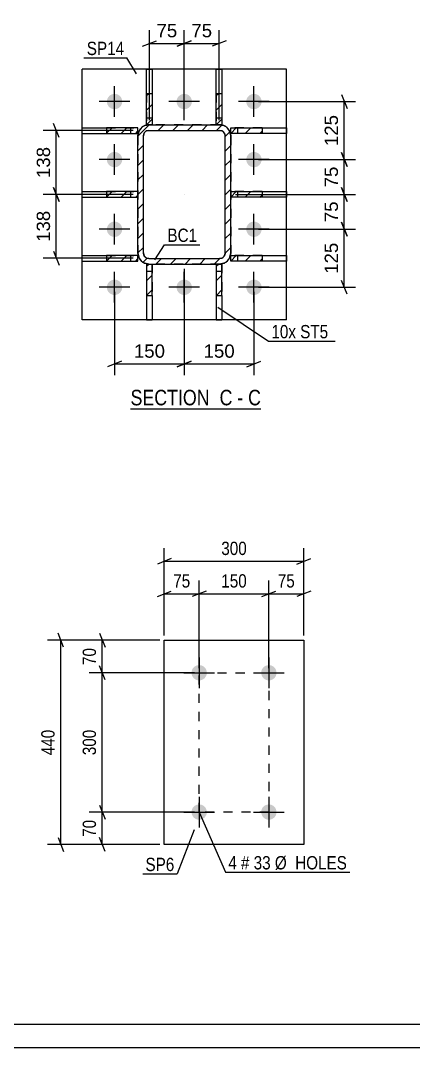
# Model space of a CAD drawing. Header units: millimetres. Extents: x 0 to 841, y 0 to 594.
# Drawn here: x 236.5 to 321.1, y 0 to 221.1 of the extents above; entities that cross this region are included whole.
import ezdxf

# ---------------------------------------------------------------- set-up
doc = ezdxf.new("R2010")
doc.units = ezdxf.units.MM
doc.linetypes.add('DXK_LINE_DOT2', pattern=[3.9198, 1.9599, -1.9599])
doc.linetypes.add('DXK_LINE_DOT3', pattern=[5.9187, 2.979, -0.9799, 0.9799, -0.9799])
doc.styles.add('Arial', font='ARIAL.TTF', dxfattribs={"height": 0.2})
doc.styles.add('Arial Narrow', font='ARIALN.TTF', dxfattribs={"height": 0.2})

# ---------------------------------------------------------------- blocks, each defined once
blk = doc.blocks.new('Unknown-339278137-1133')
at = {"color": 5, "linetype": 'Continuous'}
for p, q in [((5, 5), (836, 5)), ((0, 0), (841, 0))]:
    blk.add_line(p, q, dxfattribs=at)
blk = doc.blocks.new('Unknown-339278137-27 - 35317')
at = {"color": 6, "linetype": 'Continuous'}
blk.add_line((260.21, 137.51), (288.28, 137.51), dxfattribs=at)
at = {"color": 0, "linetype": 'Continuous'}
blk.add_wipeout([(278.32, 138.26), (278.32, 141.76), (260.21, 141.76), (260.21, 138.26)], dxfattribs=at)
at = {"color": 7, "linetype": 'Continuous', "style": 'Arial Narrow'}
blk.add_text('SECTION ', height=3.34, dxfattribs=at).set_placement((260.21, 138.26))
at = {"color": 0, "linetype": 'Continuous'}
blk.add_wipeout([(282.13, 138.26), (282.13, 141.76), (279.37, 141.76), (279.37, 138.26)], dxfattribs=at)
at = {"color": 7, "linetype": 'Continuous', "style": 'Arial Narrow'}
blk.add_text('C', height=3.34, dxfattribs=at).set_placement((279.37, 138.26))
at = {"color": 0, "linetype": 'Continuous'}
blk.add_wipeout([(284.46, 138.26), (284.46, 141.76), (283.18, 141.76), (283.18, 138.26)], dxfattribs=at)
at = {"color": 7, "linetype": 'Continuous', "style": 'Arial Narrow'}
blk.add_text('-', height=3.34, dxfattribs=at).set_placement((283.18, 138.26))
at = {"color": 0, "linetype": 'Continuous'}
blk.add_wipeout([(288.28, 138.26), (288.28, 141.76), (285.51, 141.76), (285.51, 138.26)], dxfattribs=at)
at = {"color": 7, "linetype": 'Continuous', "style": 'Arial Narrow'}
blk.add_text('C', height=3.34, dxfattribs=at).set_placement((285.51, 138.26))
blk = doc.blocks.new('Part-339278137-35381 - 35317')
at = {"linetype": 'Continuous'}
h = blk.add_hatch(dxfattribs=at)
h.set_pattern_fill('', scale=0.7, style=0, pattern_type=0)
h.set_pattern_definition([(45, (281.7739, 169.3235), (-1.57154, 1.57154), [])])
h.paths.add_polyline_path([(281.77, 170.52), (281.77, 169.32), (288.51, 169.32), (288.51, 170.52)])
at = {"color": 7, "linetype": 'DXK_LINE_DOT2'}
for p, q in [((281.77, 169.32), (281.77, 170.52)), ((288.51, 170.52), (281.77, 170.52)), ((283.27, 169.32), (283.27, 170.52)), ((288.51, 169.32), (281.77, 169.32))]:
    blk.add_line(p, q, dxfattribs=at)
at = {"color": 2, "linetype": 'Continuous'}
for p, q in [((281.77, 169.32), (281.77, 170.52)), ((281.77, 170.52), (288.51, 170.52)), ((288.51, 170.52), (293.77, 170.52)), ((288.51, 170.52), (288.51, 169.32)), ((293.77, 170.52), (293.77, 169.32)), ((288.51, 169.32), (281.77, 169.32)), ((293.77, 169.32), (288.51, 169.32))]:
    blk.add_line(p, q, dxfattribs=at)
blk = doc.blocks.new('Part-339278137-35329 - 35317')
at = {"linetype": 'Continuous'}
h = blk.add_hatch(dxfattribs=at)
h.set_pattern_fill('', scale=0.7, style=0, pattern_type=0)
h.set_pattern_definition([(45, (261.7739, 171.0735), (-1.57154, 1.57154), [])])
h.paths.add_polyline_path([(261.77, 196.27), (261.77, 171.07), (261.96, 170.16), (262.48, 169.38), (263.26, 168.86), (264.17, 168.67), (279.37, 168.67), (280.29, 168.86), (281.07, 169.38), (281.59, 170.16), (281.77, 171.07), (281.77, 196.27), (281.59, 197.19), (281.07, 197.97), (280.29, 198.49), (279.37, 198.67), (264.17, 198.67), (263.26, 198.49), (262.48, 197.97), (261.96, 197.19)])
h.paths.add_polyline_path([(263.33, 197.12), (263.71, 197.38), (264.17, 197.47), (279.37, 197.47), (279.83, 197.38), (280.22, 197.12), (280.48, 196.73), (280.57, 196.27), (280.57, 171.07), (280.48, 170.61), (280.22, 170.22), (279.83, 169.96), (279.37, 169.87), (264.17, 169.87), (263.71, 169.96), (263.33, 170.22), (263.07, 170.61), (262.97, 171.07), (262.97, 196.27), (263.07, 196.73)])
at = {"color": 7, "linetype": 'DXK_LINE_DOT2'}
for p, q in [((261.77, 196.27), (261.96, 197.19)), ((263.26, 198.49), (264.17, 198.67)), ((264.17, 197.47), (263.71, 197.38)), ((279.37, 198.67), (264.17, 198.67)), ((264.17, 197.47), (279.37, 197.47)), ((279.37, 198.67), (280.29, 198.49)), ((279.83, 197.38), (279.37, 197.47)), ((281.59, 197.19), (281.77, 196.27)), ((261.77, 196.27), (261.77, 171.07)), ((263.07, 196.73), (262.97, 196.27)), ((262.97, 171.07), (262.97, 196.27)), ((280.57, 196.27), (280.48, 196.73)), ((280.57, 171.07), (280.57, 196.27)), ((281.77, 196.27), (281.77, 171.07)), ((261.96, 170.16), (261.77, 171.07)), ((262.97, 171.07), (263.07, 170.61)), ((280.48, 170.61), (280.57, 171.07)), ((281.77, 171.07), (281.59, 170.16)), ((264.17, 168.67), (263.26, 168.86)), ((263.71, 169.96), (264.17, 169.87)), ((264.17, 169.87), (279.37, 169.87)), ((279.37, 168.67), (264.17, 168.67)), ((279.37, 169.87), (279.83, 169.96)), ((280.29, 168.86), (279.37, 168.67))]:
    blk.add_line(p, q, dxfattribs=at)
at = {"color": 2, "linetype": 'Continuous'}
for p, q in [((261.96, 197.19), (261.77, 196.27)), ((264.17, 198.67), (263.26, 198.49)), ((263.71, 197.38), (264.17, 197.47)), ((264.17, 198.67), (279.37, 198.67)), ((264.17, 197.47), (279.37, 197.47)), ((280.29, 198.49), (279.37, 198.67)), ((279.37, 197.47), (279.83, 197.38)), ((281.77, 196.27), (281.59, 197.19)), ((261.77, 171.07), (261.77, 196.27)), ((262.97, 196.27), (263.07, 196.73)), ((262.97, 171.07), (262.97, 196.27)), ((280.48, 196.73), (280.57, 196.27)), ((280.57, 171.07), (280.57, 196.27)), ((281.77, 171.07), (281.77, 196.27)), ((261.77, 171.07), (261.96, 170.16)), ((263.07, 170.61), (262.97, 171.07)), ((280.57, 171.07), (280.48, 170.61)), ((281.59, 170.16), (281.77, 171.07)), ((263.26, 168.86), (264.17, 168.67)), ((264.17, 169.87), (263.71, 169.96)), ((264.17, 169.87), (279.37, 169.87)), ((264.17, 168.67), (279.37, 168.67)), ((279.83, 169.96), (279.37, 169.87)), ((279.37, 168.67), (280.29, 168.86))]:
    blk.add_line(p, q, dxfattribs=at)
at = {"color": 7, "linetype": 'DXK_LINE_DOT3'}
blk.add_line((271.77, 183.67), (271.77, 183.67), dxfattribs=at)
at = {"color": 7, "linetype": 'DXK_LINE_DOT2'}
for centre, radius, start, end in [((264.17, 196.27), 2.4, 112.5, 157.5), ((264.17, 196.27), 1.2, 112.5, 157.5), ((279.37, 196.27), 1.2, 22.5, 67.5), ((279.37, 196.27), 2.4, 22.5, 67.5), ((264.17, 171.07), 1.2, 202.5, 247.5), ((279.37, 171.07), 1.2, 292.5, 337.5), ((264.17, 171.07), 2.4, 202.5, 247.5), ((279.37, 171.07), 2.4, 292.5, 337.5)]:
    blk.add_arc(centre, radius, start, end, dxfattribs=at)
at = {"color": 2, "linetype": 'Continuous'}
for centre, radius, start, end in [((264.17, 196.27), 2.4, 112.5, 157.5), ((264.17, 196.27), 1.2, 112.5, 157.5), ((279.37, 196.27), 1.2, 22.5, 67.5), ((279.37, 196.27), 2.4, 22.5, 67.5), ((264.17, 171.07), 1.2, 202.5, 247.5), ((279.37, 171.07), 1.2, 292.5, 337.5), ((264.17, 171.07), 2.4, 202.5, 247.5), ((279.37, 171.07), 2.4, 292.5, 337.5)]:
    blk.add_arc(centre, radius, start, end, dxfattribs=at)
blk = doc.blocks.new('Part-339278137-35382 - 35317')
at = {"linetype": 'Continuous'}
h = blk.add_hatch(dxfattribs=at)
h.set_pattern_fill('', scale=0.7, style=0, pattern_type=0)
h.set_pattern_definition([(45, (255.036, 183.0735), (-1.57154, 1.57154), [])])
h.paths.add_polyline_path([(255.04, 184.27), (255.04, 183.07), (261.77, 183.07), (261.77, 184.27)])
at = {"color": 2, "linetype": 'Continuous'}
for p, q in [((249.77, 184.27), (255.04, 184.27)), ((249.77, 183.07), (249.77, 184.27)), ((261.77, 184.27), (255.04, 184.27)), ((255.04, 184.27), (255.04, 183.07)), ((261.77, 183.07), (261.77, 184.27)), ((249.77, 183.07), (255.04, 183.07)), ((255.04, 183.07), (261.77, 183.07))]:
    blk.add_line(p, q, dxfattribs=at)
at = {"color": 7, "linetype": 'DXK_LINE_DOT2'}
for p, q in [((255.04, 184.27), (261.77, 184.27)), ((260.27, 183.07), (260.27, 184.27)), ((261.77, 183.07), (261.77, 184.27)), ((255.04, 183.07), (261.77, 183.07))]:
    blk.add_line(p, q, dxfattribs=at)
blk = doc.blocks.new('Part-339278137-35350 - 35317')
at = {"color": 2, "linetype": 'Continuous'}
for p, q in [((249.77, 156.67), (249.77, 210.67)), ((293.77, 210.67), (249.77, 210.67)), ((293.77, 156.67), (293.77, 210.67)), ((293.77, 156.67), (249.77, 156.67))]:
    blk.add_line(p, q, dxfattribs=at)
blk = doc.blocks.new('Part-339278137-35379 - 35317')
at = {"linetype": 'Continuous'}
h = blk.add_hatch(dxfattribs=at)
h.set_pattern_fill('', scale=0.7, style=0, pattern_type=0)
h.set_pattern_definition([(45, (281.7739, 183.0735), (-1.57154, 1.57154), [])])
h.paths.add_polyline_path([(281.77, 184.27), (281.77, 183.07), (288.51, 183.07), (288.51, 184.27)])
at = {"color": 7, "linetype": 'DXK_LINE_DOT2'}
for p, q in [((281.77, 183.07), (281.77, 184.27)), ((288.51, 184.27), (281.77, 184.27)), ((283.27, 183.07), (283.27, 184.27)), ((288.51, 183.07), (281.77, 183.07))]:
    blk.add_line(p, q, dxfattribs=at)
at = {"color": 2, "linetype": 'Continuous'}
for p, q in [((281.77, 183.07), (281.77, 184.27)), ((281.77, 184.27), (288.51, 184.27)), ((288.51, 184.27), (293.77, 184.27)), ((288.51, 184.27), (288.51, 183.07)), ((293.77, 184.27), (293.77, 183.07)), ((288.51, 183.07), (281.77, 183.07)), ((293.77, 183.07), (288.51, 183.07))]:
    blk.add_line(p, q, dxfattribs=at)
blk = doc.blocks.new('Part-339278137-35380 - 35317')
at = {"linetype": 'Continuous'}
h = blk.add_hatch(dxfattribs=at)
h.set_pattern_fill('', scale=0.7, style=0, pattern_type=0)
h.set_pattern_definition([(45, (281.7739, 196.8235), (-1.57154, 1.57154), [])])
h.paths.add_polyline_path([(281.77, 198.02), (281.77, 196.82), (288.51, 196.82), (288.51, 198.02)])
at = {"color": 7, "linetype": 'DXK_LINE_DOT2'}
for p, q in [((281.77, 196.82), (281.77, 198.02)), ((288.51, 198.02), (281.77, 198.02)), ((288.51, 196.82), (281.77, 196.82)), ((283.27, 196.82), (283.27, 198.02))]:
    blk.add_line(p, q, dxfattribs=at)
at = {"color": 2, "linetype": 'Continuous'}
for p, q in [((281.77, 196.82), (281.77, 198.02)), ((281.77, 198.02), (288.51, 198.02)), ((288.51, 196.82), (281.77, 196.82)), ((288.51, 198.02), (293.77, 198.02)), ((288.51, 198.02), (288.51, 196.82)), ((293.77, 196.82), (288.51, 196.82)), ((293.77, 198.02), (293.77, 196.82))]:
    blk.add_line(p, q, dxfattribs=at)
blk = doc.blocks.new('Part-339278137-35383 - 35317')
at = {"linetype": 'Continuous'}
h = blk.add_hatch(dxfattribs=at)
h.set_pattern_fill('', scale=0.7, style=0, pattern_type=0)
h.set_pattern_definition([(45, (255.036, 196.8235), (-1.57154, 1.57154), [])])
h.paths.add_polyline_path([(255.04, 198.02), (255.04, 196.82), (261.77, 196.82), (261.77, 198.02)])
at = {"color": 2, "linetype": 'Continuous'}
for p, q in [((249.77, 198.02), (255.04, 198.02)), ((249.77, 196.82), (249.77, 198.02)), ((249.77, 196.82), (255.04, 196.82)), ((261.77, 198.02), (255.04, 198.02)), ((255.04, 198.02), (255.04, 196.82)), ((255.04, 196.82), (261.77, 196.82)), ((261.77, 196.82), (261.77, 198.02))]:
    blk.add_line(p, q, dxfattribs=at)
at = {"color": 7, "linetype": 'DXK_LINE_DOT2'}
for p, q in [((255.04, 198.02), (261.77, 198.02)), ((255.04, 196.82), (261.77, 196.82)), ((260.27, 196.82), (260.27, 198.02)), ((261.77, 196.82), (261.77, 198.02))]:
    blk.add_line(p, q, dxfattribs=at)
blk = doc.blocks.new('Part-339278137-35384 - 35317')
at = {"linetype": 'Continuous'}
h = blk.add_hatch(dxfattribs=at)
h.set_pattern_fill('', scale=0.7, style=0, pattern_type=0)
h.set_pattern_definition([(45, (255.036, 169.3235), (-1.57154, 1.57154), [])])
h.paths.add_polyline_path([(255.04, 170.52), (255.04, 169.32), (261.77, 169.32), (261.77, 170.52)])
at = {"color": 2, "linetype": 'Continuous'}
for p, q in [((249.77, 170.52), (255.04, 170.52)), ((249.77, 169.32), (249.77, 170.52)), ((261.77, 170.52), (255.04, 170.52)), ((255.04, 170.52), (255.04, 169.32)), ((261.77, 169.32), (261.77, 170.52)), ((249.77, 169.32), (255.04, 169.32)), ((255.04, 169.32), (261.77, 169.32))]:
    blk.add_line(p, q, dxfattribs=at)
at = {"color": 7, "linetype": 'DXK_LINE_DOT2'}
for p, q in [((255.04, 170.52), (261.77, 170.52)), ((260.27, 169.32), (260.27, 170.52)), ((261.77, 169.32), (261.77, 170.52)), ((255.04, 169.32), (261.77, 169.32))]:
    blk.add_line(p, q, dxfattribs=at)
blk = doc.blocks.new('Part-339278137-35385 - 35317')
at = {"linetype": 'Continuous'}
h = blk.add_hatch(dxfattribs=at)
h.set_pattern_fill('', scale=0.7, style=0, pattern_type=0)
h.set_pattern_definition([(45, (263.6739, 161.936), (-1.57154, 1.57154), [])])
h.paths.add_polyline_path([(263.67, 168.67), (263.67, 161.94), (264.87, 161.94), (264.87, 168.67)])
at = {"color": 7, "linetype": 'DXK_LINE_DOT2'}
for p, q in [((263.67, 168.67), (263.67, 161.94)), ((263.67, 168.67), (264.87, 168.67)), ((264.87, 168.67), (264.87, 161.94)), ((263.67, 167.17), (264.87, 167.17))]:
    blk.add_line(p, q, dxfattribs=at)
at = {"color": 2, "linetype": 'Continuous'}
for p, q in [((263.67, 168.67), (263.67, 161.94)), ((263.67, 168.67), (264.87, 168.67)), ((264.87, 161.94), (264.87, 168.67)), ((263.67, 161.94), (263.67, 156.67)), ((263.67, 161.94), (264.87, 161.94)), ((264.87, 161.94), (264.87, 156.67)), ((263.67, 156.67), (264.87, 156.67))]:
    blk.add_line(p, q, dxfattribs=at)
blk = doc.blocks.new('Part-339278137-35386 - 35317')
at = {"linetype": 'Continuous'}
h = blk.add_hatch(dxfattribs=at)
h.set_pattern_fill('', scale=0.7, style=0, pattern_type=0)
h.set_pattern_definition([(45, (278.6739, 161.936), (-1.57154, 1.57154), [])])
h.paths.add_polyline_path([(278.67, 168.67), (278.67, 161.94), (279.87, 161.94), (279.87, 168.67)])
at = {"color": 7, "linetype": 'DXK_LINE_DOT2'}
for p, q in [((278.67, 168.67), (278.67, 161.94)), ((278.67, 168.67), (279.87, 168.67)), ((279.87, 168.67), (279.87, 161.94)), ((278.67, 167.17), (279.87, 167.17))]:
    blk.add_line(p, q, dxfattribs=at)
at = {"color": 2, "linetype": 'Continuous'}
for p, q in [((278.67, 168.67), (278.67, 161.94)), ((278.67, 168.67), (279.87, 168.67)), ((279.87, 161.94), (279.87, 168.67)), ((278.67, 161.94), (278.67, 156.67)), ((278.67, 161.94), (279.87, 161.94)), ((279.87, 161.94), (279.87, 156.67)), ((278.67, 156.67), (279.87, 156.67))]:
    blk.add_line(p, q, dxfattribs=at)
blk = doc.blocks.new('Part-339278137-35387 - 35317')
at = {"linetype": 'Continuous'}
h = blk.add_hatch(dxfattribs=at)
h.set_pattern_fill('', scale=0.7, style=0, pattern_type=0)
h.set_pattern_definition([(45, (263.6739, 198.6735), (-1.57154, 1.57154), [])])
h.paths.add_polyline_path([(263.67, 205.41), (263.67, 198.67), (264.87, 198.67), (264.87, 205.41)])
at = {"color": 2, "linetype": 'Continuous'}
for p, q in [((263.67, 205.41), (263.67, 210.67)), ((263.67, 210.67), (264.87, 210.67)), ((264.87, 210.67), (264.87, 205.41)), ((263.67, 198.67), (263.67, 205.41)), ((263.67, 205.41), (264.87, 205.41)), ((264.87, 205.41), (264.87, 198.67)), ((264.87, 198.67), (263.67, 198.67))]:
    blk.add_line(p, q, dxfattribs=at)
at = {"color": 7, "linetype": 'DXK_LINE_DOT2'}
for p, q in [((263.67, 205.41), (263.67, 198.67)), ((264.87, 205.41), (264.87, 198.67)), ((263.67, 200.17), (264.87, 200.17)), ((264.87, 198.67), (263.67, 198.67))]:
    blk.add_line(p, q, dxfattribs=at)
blk = doc.blocks.new('Part-339278137-35388 - 35317')
at = {"linetype": 'Continuous'}
h = blk.add_hatch(dxfattribs=at)
h.set_pattern_fill('', scale=0.7, style=0, pattern_type=0)
h.set_pattern_definition([(45, (278.6739, 198.6735), (-1.57154, 1.57154), [])])
h.paths.add_polyline_path([(278.67, 205.41), (278.67, 198.67), (279.87, 198.67), (279.87, 205.41)])
at = {"color": 2, "linetype": 'Continuous'}
for p, q in [((278.67, 205.41), (278.67, 210.67)), ((278.67, 210.67), (279.87, 210.67)), ((279.87, 210.67), (279.87, 205.41)), ((278.67, 198.67), (278.67, 205.41)), ((278.67, 205.41), (279.87, 205.41)), ((279.87, 205.41), (279.87, 198.67)), ((279.87, 198.67), (278.67, 198.67))]:
    blk.add_line(p, q, dxfattribs=at)
at = {"color": 7, "linetype": 'DXK_LINE_DOT2'}
for p, q in [((278.67, 205.41), (278.67, 198.67)), ((279.87, 205.41), (279.87, 198.67)), ((278.67, 200.17), (279.87, 200.17)), ((279.87, 198.67), (278.67, 198.67))]:
    blk.add_line(p, q, dxfattribs=at)
blk = doc.blocks.new('Bolt-339278137-35405 - 35317')
at = {"linetype": 'Continuous'}
for points in [[(255.12, 203.67, -1), (258.42, 203.67, -1)], [(270.12, 203.67, -1), (273.42, 203.67, -1)], [(285.12, 203.67, -1), (288.42, 203.67, -1)], [(255.12, 191.17, -1), (258.42, 191.17, -1)], [(285.12, 191.17, -1), (288.42, 191.17, -1)], [(255.12, 176.17, -1), (258.42, 176.17, -1)], [(285.12, 176.17, -1), (288.42, 176.17, -1)], [(255.12, 163.67, -1), (258.42, 163.67, -1)], [(270.12, 163.67, -1), (273.42, 163.67, -1)], [(285.12, 163.67, -1), (288.42, 163.67, -1)]]:
    blk.add_hatch(color=1, dxfattribs=at).paths.add_polyline_path(points)
at = {"color": 1, "linetype": 'Continuous'}
for p, q in [((256.77, 200.37), (256.77, 206.97)), ((271.77, 200.37), (271.77, 206.97)), ((286.77, 200.37), (286.77, 206.97)), ((260.07, 203.67), (253.47, 203.67)), ((275.07, 203.67), (268.47, 203.67)), ((290.07, 203.67), (283.47, 203.67)), ((256.77, 187.87), (256.77, 194.47)), ((286.77, 187.87), (286.77, 194.47)), ((260.07, 191.17), (253.47, 191.17)), ((290.07, 191.17), (283.47, 191.17)), ((256.77, 172.87), (256.77, 179.47)), ((286.77, 172.87), (286.77, 179.47)), ((260.07, 176.17), (253.47, 176.17)), ((290.07, 176.17), (283.47, 176.17)), ((256.77, 160.37), (256.77, 166.97)), ((271.77, 160.37), (271.77, 166.97)), ((286.77, 160.37), (286.77, 166.97)), ((260.07, 163.67), (253.47, 163.67)), ((275.07, 163.67), (268.47, 163.67)), ((290.07, 163.67), (283.47, 163.67))]:
    blk.add_line(p, q, dxfattribs=at)
blk = doc.blocks.new('Bolt-339278137-27523 - 27521')
at = {"linetype": 'Continuous'}
for points in [[(274.98, 82.33, -1), (274.98, 79.03, -1)], [(289.98, 82.33, -1), (289.98, 79.03, -1)], [(274.98, 52.33, -1), (274.98, 49.03, -1)], [(289.98, 52.33, -1), (289.98, 49.03, -1)]]:
    blk.add_hatch(color=1, dxfattribs=at).paths.add_polyline_path(points)
at = {"color": 1, "linetype": 'Continuous'}
for p, q in [((274.98, 83.98), (274.98, 77.38)), ((289.98, 83.98), (289.98, 77.38)), ((271.68, 80.68), (278.28, 80.68)), ((286.68, 80.68), (293.28, 80.68)), ((274.98, 53.98), (274.98, 47.38)), ((289.98, 53.98), (289.98, 47.38)), ((271.68, 50.68), (278.28, 50.68)), ((286.68, 50.68), (293.28, 50.68))]:
    blk.add_line(p, q, dxfattribs=at)
blk = doc.blocks.new('Part-339278137-27522 - 27521')
at = {"color": 2, "linetype": 'Continuous'}
for p, q in [((267.48, 43.68), (267.48, 87.68)), ((267.48, 87.68), (297.48, 87.68)), ((297.48, 87.68), (297.48, 43.68)), ((297.48, 43.68), (267.48, 43.68))]:
    blk.add_line(p, q, dxfattribs=at)
blk = doc.blocks.new('Rectangle-339278137-31609 - 27521')
at = {"color": 1, "linetype": 'DXK_LINE_DOT2'}
blk.add_lwpolyline([(274.98, 80.68), (289.98, 80.68), (289.98, 50.68), (274.98, 50.68), (274.98, 80.68)], close=True, dxfattribs=at)
blk = doc.blocks.new('StraightDimension-339278137-35945 - 35317')
at = {"color": 7, "linetype": 'Continuous'}
for p, q in [((260.77, 183.67), (241.38, 183.67)), ((244.83, 182.17), (243.63, 185.17)), ((244.23, 169.92), (244.23, 183.67)), ((243.63, 171.42), (244.83, 168.42)), ((260.77, 169.92), (241.38, 169.92))]:
    blk.add_line(p, q, dxfattribs=at)
at = {"color": 0}
blk.add_wipeout([(243.48, 180.73), (239.28, 180.73), (239.28, 172.86), (243.48, 172.86)], dxfattribs=at)
at = {"color": 3, "style": 'Arial'}
blk.add_text('138', height=2.865, rotation=90.0002, dxfattribs=at).set_placement((242.88, 173.46))
blk = doc.blocks.new('StraightDimension-339278137-35971 - 35317')
at = {"color": 7, "linetype": 'Continuous'}
for p, q in [((287.77, 203.67), (308.6, 203.67)), ((305.6, 205.17), (306.8, 202.17)), ((306.2, 191.17), (306.2, 203.67)), ((306.8, 189.67), (305.6, 192.67)), ((287.77, 191.17), (308.6, 191.17))]:
    blk.add_line(p, q, dxfattribs=at)
at = {"color": 0}
blk.add_wipeout([(305.45, 201.36), (301.25, 201.36), (301.25, 193.49), (305.45, 193.49)], dxfattribs=at)
at = {"color": 3, "style": 'Arial'}
blk.add_text('125', height=2.865, rotation=90.0002, dxfattribs=at).set_placement((304.85, 194.09))
blk = doc.blocks.new('StraightDimension-339278137-35883 - 35317')
at = {"color": 7, "linetype": 'Continuous'}
for p, q in [((271.77, 199.67), (271.77, 219.01)), ((279.27, 199.67), (279.27, 219.01)), ((270.27, 215.56), (273.27, 216.76)), ((280.77, 216.76), (277.77, 215.56)), ((271.77, 216.16), (279.27, 216.16))]:
    blk.add_line(p, q, dxfattribs=at)
at = {"color": 0}
blk.add_wipeout([(278.35, 216.91), (278.35, 221.11), (272.7, 221.11), (272.7, 216.91)], dxfattribs=at)
at = {"color": 3, "style": 'Arial'}
blk.add_text('75', height=2.865, dxfattribs=at).set_placement((273.3, 217.51))
blk = doc.blocks.new('StraightDimension-339278137-35884 - 35317')
at = {"color": 7, "linetype": 'Continuous'}
for p, q in [((264.27, 199.67), (264.27, 219.01)), ((271.77, 199.67), (271.77, 219.01)), ((262.77, 215.56), (265.77, 216.76)), ((273.27, 216.76), (270.27, 215.56)), ((264.27, 216.16), (271.77, 216.16))]:
    blk.add_line(p, q, dxfattribs=at)
at = {"color": 0}
blk.add_wipeout([(270.85, 216.91), (270.85, 221.11), (265.2, 221.11), (265.2, 216.91)], dxfattribs=at)
at = {"color": 3, "style": 'Arial'}
blk.add_text('75', height=2.865, dxfattribs=at).set_placement((265.8, 217.51))
blk = doc.blocks.new('StraightDimension-339278137-35944 - 35317')
at = {"color": 7, "linetype": 'Continuous'}
for p, q in [((260.77, 197.42), (241.38, 197.42)), ((244.83, 195.92), (243.63, 198.92)), ((244.23, 183.67), (244.23, 197.42)), ((260.77, 183.67), (241.38, 183.67)), ((243.63, 185.17), (244.83, 182.17))]:
    blk.add_line(p, q, dxfattribs=at)
at = {"color": 0}
blk.add_wipeout([(243.48, 194.48), (239.28, 194.48), (239.28, 186.61), (243.48, 186.61)], dxfattribs=at)
at = {"color": 3, "style": 'Arial'}
blk.add_text('138', height=2.865, rotation=90.0002, dxfattribs=at).set_placement((242.88, 187.21))
blk = doc.blocks.new('StraightDimension-339278137-35972 - 35317')
at = {"color": 7, "linetype": 'Continuous'}
for p, q in [((305.6, 192.67), (306.8, 189.67)), ((287.77, 191.17), (308.6, 191.17)), ((306.2, 183.67), (306.2, 191.17)), ((282.77, 183.67), (308.6, 183.67)), ((306.8, 182.17), (305.6, 185.17))]:
    blk.add_line(p, q, dxfattribs=at)
at = {"color": 0}
blk.add_wipeout([(305.45, 190.25), (301.25, 190.25), (301.25, 184.6), (305.45, 184.6)], dxfattribs=at)
at = {"color": 3, "style": 'Arial'}
blk.add_text('75', height=2.865, rotation=90.0002, dxfattribs=at).set_placement((304.85, 185.2))
blk = doc.blocks.new('StraightDimension-339278137-35973 - 35317')
at = {"color": 7, "linetype": 'Continuous'}
for p, q in [((282.77, 183.67), (308.6, 183.67)), ((305.6, 185.17), (306.8, 182.17)), ((306.2, 176.17), (306.2, 183.67)), ((306.8, 174.67), (305.6, 177.67)), ((287.77, 176.17), (308.6, 176.17))]:
    blk.add_line(p, q, dxfattribs=at)
at = {"color": 0}
blk.add_wipeout([(305.45, 182.75), (301.25, 182.75), (301.25, 177.1), (305.45, 177.1)], dxfattribs=at)
at = {"color": 3, "style": 'Arial'}
blk.add_text('75', height=2.865, rotation=90.0002, dxfattribs=at).set_placement((304.85, 177.7))
blk = doc.blocks.new('StraightDimension-339278137-35974 - 35317')
at = {"color": 7, "linetype": 'Continuous'}
for p, q in [((305.6, 177.67), (306.8, 174.67)), ((287.77, 176.17), (308.6, 176.17)), ((306.2, 163.67), (306.2, 176.17)), ((287.77, 163.67), (308.6, 163.67)), ((306.8, 162.17), (305.6, 165.17))]:
    blk.add_line(p, q, dxfattribs=at)
at = {"color": 0}
blk.add_wipeout([(305.45, 173.86), (301.25, 173.86), (301.25, 165.99), (305.45, 165.99)], dxfattribs=at)
at = {"color": 3, "style": 'Arial'}
blk.add_text('125', height=2.865, rotation=90.0002, dxfattribs=at).set_placement((304.85, 166.59))
blk = doc.blocks.new('StraightDimension-339278137-36006 - 35317')
at = {"color": 7, "linetype": 'Continuous'}
for p, q in [((271.77, 167.67), (271.77, 144.76)), ((286.77, 162.67), (286.77, 144.76)), ((273.27, 147.76), (270.27, 146.56)), ((271.77, 147.16), (286.77, 147.16)), ((285.27, 146.56), (288.27, 147.76))]:
    blk.add_line(p, q, dxfattribs=at)
at = {"color": 0}
blk.add_wipeout([(283.21, 147.91), (283.21, 152.11), (275.34, 152.11), (275.34, 147.91)], dxfattribs=at)
at = {"color": 3, "style": 'Arial'}
blk.add_text('150', height=2.865, dxfattribs=at).set_placement((275.94, 148.51))
blk = doc.blocks.new('StraightDimension-339278137-36007 - 35317')
at = {"color": 7, "linetype": 'Continuous'}
for p, q in [((271.77, 167.67), (271.77, 144.76)), ((256.77, 162.67), (256.77, 144.76)), ((258.27, 147.76), (255.27, 146.56)), ((256.77, 147.16), (271.77, 147.16)), ((270.27, 146.56), (273.27, 147.76))]:
    blk.add_line(p, q, dxfattribs=at)
at = {"color": 0}
blk.add_wipeout([(268.21, 147.91), (268.21, 152.11), (260.34, 152.11), (260.34, 147.91)], dxfattribs=at)
at = {"color": 3, "style": 'Arial'}
blk.add_text('150', height=2.865, dxfattribs=at).set_placement((260.94, 148.51))
blk = doc.blocks.new('StraightDimension-339278137-28025 - 27521')
at = {"color": 7, "linetype": 'Continuous'}
for p, q in [((253.52, 52.18), (254.72, 49.18)), ((273.98, 50.68), (251.27, 50.68)), ((254.12, 43.68), (254.12, 50.68)), ((254.72, 42.18), (253.52, 45.18)), ((266.48, 43.68), (251.27, 43.68))]:
    blk.add_line(p, q, dxfattribs=at)
at = {"color": 0}
blk.add_wipeout([(253.37, 49.6), (249.17, 49.6), (249.17, 44.75), (253.37, 44.75)], dxfattribs=at)
at = {"color": 3, "style": 'Arial Narrow'}
blk.add_text('70', height=2.863, rotation=90.0002, dxfattribs=at).set_placement((252.77, 45.35))
blk = doc.blocks.new('StraightDimension-339278137-28024 - 27521')
at = {"color": 7, "linetype": 'Continuous'}
for p, q in [((254.72, 79.18), (253.52, 82.18)), ((273.98, 80.68), (251.27, 80.68)), ((254.12, 50.68), (254.12, 80.68)), ((253.52, 52.18), (254.72, 49.18)), ((273.98, 50.68), (251.27, 50.68))]:
    blk.add_line(p, q, dxfattribs=at)
at = {"color": 0}
blk.add_wipeout([(253.37, 69.02), (249.17, 69.02), (249.17, 62.33), (253.37, 62.33)], dxfattribs=at)
at = {"color": 3, "style": 'Arial Narrow'}
blk.add_text('300', height=2.863, rotation=90.0002, dxfattribs=at).set_placement((252.77, 62.93))
blk = doc.blocks.new('StraightDimension-339278137-28051 - 27521')
at = {"color": 7, "linetype": 'Continuous'}
for p, q in [((267.48, 88.68), (267.48, 107.53)), ((297.48, 88.68), (297.48, 107.53)), ((268.98, 105.28), (265.98, 104.08)), ((267.48, 104.68), (297.48, 104.68)), ((295.98, 104.08), (298.98, 105.28))]:
    blk.add_line(p, q, dxfattribs=at)
at = {"color": 0}
blk.add_wipeout([(285.82, 105.43), (285.82, 109.63), (279.14, 109.63), (279.14, 105.43)], dxfattribs=at)
at = {"color": 3, "style": 'Arial Narrow'}
blk.add_text('300', height=2.863, dxfattribs=at).set_placement((279.74, 106.03))
blk = doc.blocks.new('StraightDimension-339278137-28023 - 27521')
at = {"color": 7, "linetype": 'Continuous'}
for p, q in [((253.52, 89.18), (254.72, 86.18)), ((266.48, 87.68), (251.27, 87.68)), ((254.12, 80.68), (254.12, 87.68)), ((254.72, 79.18), (253.52, 82.18)), ((273.98, 80.68), (251.27, 80.68))]:
    blk.add_line(p, q, dxfattribs=at)
at = {"color": 0}
blk.add_wipeout([(253.37, 86.6), (249.17, 86.6), (249.17, 81.75), (253.37, 81.75)], dxfattribs=at)
at = {"color": 3, "style": 'Arial Narrow'}
blk.add_text('70', height=2.863, rotation=90.0002, dxfattribs=at).set_placement((252.77, 82.35))
blk = doc.blocks.new('StraightDimension-339278137-28035 - 27521')
at = {"color": 7, "linetype": 'Continuous'}
for p, q in [((245.81, 86.18), (244.61, 89.18)), ((266.48, 87.68), (242.36, 87.68)), ((245.21, 43.68), (245.21, 87.68)), ((244.61, 45.18), (245.81, 42.18)), ((266.48, 43.68), (242.36, 43.68))]:
    blk.add_line(p, q, dxfattribs=at)
at = {"color": 0}
blk.add_wipeout([(244.46, 69.02), (240.26, 69.02), (240.26, 62.33), (244.46, 62.33)], dxfattribs=at)
at = {"color": 3, "style": 'Arial Narrow'}
blk.add_text('440', height=2.863, rotation=90.0002, dxfattribs=at).set_placement((243.86, 62.93))
blk = doc.blocks.new('StraightDimension-339278137-28039 - 27521')
at = {"color": 7, "linetype": 'Continuous'}
for p, q in [((289.98, 81.68), (289.98, 100.53)), ((297.48, 88.68), (297.48, 100.53)), ((288.48, 97.08), (291.48, 98.28)), ((289.98, 97.68), (297.48, 97.68)), ((298.98, 98.28), (295.98, 97.08))]:
    blk.add_line(p, q, dxfattribs=at)
at = {"color": 0}
blk.add_wipeout([(296.16, 98.43), (296.16, 102.63), (291.3, 102.63), (291.3, 98.43)], dxfattribs=at)
at = {"color": 3, "style": 'Arial Narrow'}
blk.add_text('75', height=2.863, dxfattribs=at).set_placement((291.9, 99.03))
blk = doc.blocks.new('StraightDimension-339278137-28040 - 27521')
at = {"color": 7, "linetype": 'Continuous'}
for p, q in [((274.98, 81.68), (274.98, 100.53)), ((289.98, 81.68), (289.98, 100.53)), ((276.48, 98.28), (273.48, 97.08)), ((274.98, 97.68), (289.98, 97.68)), ((288.48, 97.08), (291.48, 98.28))]:
    blk.add_line(p, q, dxfattribs=at)
at = {"color": 0}
blk.add_wipeout([(285.82, 98.43), (285.82, 102.63), (279.14, 102.63), (279.14, 98.43)], dxfattribs=at)
at = {"color": 3, "style": 'Arial Narrow'}
blk.add_text('150', height=2.863, dxfattribs=at).set_placement((279.74, 99.03))
blk = doc.blocks.new('StraightDimension-339278137-28041 - 27521')
at = {"color": 7, "linetype": 'Continuous'}
for p, q in [((267.48, 88.68), (267.48, 100.53)), ((274.98, 81.68), (274.98, 100.53)), ((265.98, 97.08), (268.98, 98.28)), ((267.48, 97.68), (274.98, 97.68)), ((276.48, 98.28), (273.48, 97.08))]:
    blk.add_line(p, q, dxfattribs=at)
at = {"color": 0}
blk.add_wipeout([(273.66, 98.43), (273.66, 102.63), (268.8, 102.63), (268.8, 98.43)], dxfattribs=at)
at = {"color": 3, "style": 'Arial Narrow'}
blk.add_text('75', height=2.863, dxfattribs=at).set_placement((269.4, 99.03))
blk = doc.blocks.new('MarkSet-339278137-35851 - 35317')
at = {"color": 0}
blk.add_wipeout([(295.82, 152.69), (295.82, 155.69), (290.52, 155.69), (290.52, 152.69)], dxfattribs=at)
blk.add_wipeout([(295.82, 152.69), (295.82, 155.69), (290.52, 155.69), (290.52, 152.69)], dxfattribs=at)
at = {"color": 30, "linetype": 'Continuous'}
blk.add_line((279.01, 159.39), (289.92, 152.09), dxfattribs=at)
at = {"color": 0}
blk.add_wipeout([(302.74, 152.69), (302.74, 155.69), (296.72, 155.69), (296.72, 152.69)], dxfattribs=at)
blk.add_wipeout([(302.74, 152.69), (302.74, 155.69), (296.72, 155.69), (296.72, 152.69)], dxfattribs=at)
at = {"color": 30, "linetype": 'Continuous'}
blk.add_line((289.92, 152.09), (304.24, 152.09), dxfattribs=at)
at = {"color": 3, "style": 'Arial Narrow'}
for s, p in [('10x', (290.52, 152.69)), ('ST5', (296.72, 152.69))]:
    blk.add_text(s, height=2.863, dxfattribs=at).set_placement(p)
blk = doc.blocks.new('Mark-339278137-35870 - 35317')
at = {"color": 0}
blk.add_wipeout([(258.82, 213.68), (258.82, 216.68), (250.79, 216.68), (250.79, 213.68)], dxfattribs=at)
blk.add_wipeout([(258.82, 213.68), (258.82, 216.68), (250.79, 216.68), (250.79, 213.68)], dxfattribs=at)
at = {"color": 30, "linetype": 'Continuous'}
for p in [(250.19, 213.08), (261.47, 209.62)]:
    blk.add_line(p, (259.42, 213.08), dxfattribs=at)
at = {"color": 3, "style": 'Arial Narrow'}
blk.add_text('SP14', height=2.863, dxfattribs=at).set_placement((250.79, 213.68))
blk = doc.blocks.new('Mark-339278137-35865 - 35317')
at = {"color": 0}
blk.add_wipeout([(274.54, 173.45), (274.54, 176.45), (268.15, 176.45), (268.15, 173.45)], dxfattribs=at)
blk.add_wipeout([(274.54, 173.45), (274.54, 176.45), (268.15, 176.45), (268.15, 173.45)], dxfattribs=at)
at = {"color": 30, "linetype": 'Continuous'}
for p, q in [((265.42, 169.58), (267.55, 172.85)), ((267.55, 172.85), (275.14, 172.85))]:
    blk.add_line(p, q, dxfattribs=at)
at = {"color": 3, "style": 'Arial Narrow'}
blk.add_text('BC1', height=2.863, dxfattribs=at).set_placement((268.15, 173.45))
blk = doc.blocks.new('Mark-339278137-28321 - 27521')
at = {"color": 0}
blk.add_wipeout([(269.63, 37.98), (269.63, 40.98), (263.42, 40.98), (263.42, 37.98)], dxfattribs=at)
blk.add_wipeout([(269.63, 37.98), (269.63, 40.98), (263.42, 40.98), (263.42, 37.98)], dxfattribs=at)
at = {"color": 30, "linetype": 'Continuous'}
for p in [(273.91, 46.86), (262.82, 37.38)]:
    blk.add_line(p, (270.23, 37.38), dxfattribs=at)
at = {"color": 3, "style": 'Arial Narrow'}
blk.add_text('SP6', height=2.863, dxfattribs=at).set_placement((263.42, 37.98))
blk = doc.blocks.new('Mark-339278137-28324 - 27521')
at = {"color": 0}
blk.add_wipeout([(283.08, 38.34), (283.08, 41.34), (281.25, 41.34), (281.25, 38.34)], dxfattribs=at)
blk.add_wipeout([(283.08, 38.34), (283.08, 41.34), (281.25, 41.34), (281.25, 38.34)], dxfattribs=at)
at = {"color": 7, "linetype": 'Continuous'}
blk.add_line((274.98, 50.68), (280.65, 37.74), dxfattribs=at)
at = {"color": 0}
blk.add_wipeout([(285.81, 38.34), (285.81, 41.34), (283.98, 41.34), (283.98, 38.34)], dxfattribs=at)
blk.add_wipeout([(285.81, 38.34), (285.81, 41.34), (283.98, 41.34), (283.98, 38.34)], dxfattribs=at)
at = {"color": 3, "style": 'Arial Narrow'}
blk.add_text('4', height=2.86, dxfattribs=at).set_placement((281.25, 38.34))
at = {"color": 0}
blk.add_wipeout([(290.37, 38.34), (290.37, 41.34), (286.71, 41.34), (286.71, 38.34)], dxfattribs=at)
blk.add_wipeout([(290.37, 38.34), (290.37, 41.34), (286.71, 41.34), (286.71, 38.34)], dxfattribs=at)
at = {"color": 3, "style": 'Arial Narrow'}
blk.add_text('#', height=2.86, dxfattribs=at).set_placement((283.98, 38.34))
at = {"color": 0}
blk.add_wipeout([(306.79, 38.34), (306.79, 41.34), (291.27, 41.34), (291.27, 38.34)], dxfattribs=at)
blk.add_wipeout([(306.79, 38.34), (306.79, 41.34), (291.27, 41.34), (291.27, 38.34)], dxfattribs=at)
at = {"color": 7, "linetype": 'Continuous'}
blk.add_line((280.65, 37.74), (307.39, 37.74), dxfattribs=at)
at = {"color": 3, "style": 'Arial Narrow'}
for s, p in [('33', (286.71, 38.34)), ('Ø  HOLES', (291.27, 38.34))]:
    blk.add_text(s, height=2.863, dxfattribs=at).set_placement(p)

msp = doc.modelspace()

# ---------------------------------------------------------------- block references
for name in ['Unknown-339278137-1133', 'Part-339278137-35350 - 35317', 'Part-339278137-35387 - 35317', 'Part-339278137-35388 - 35317', 'Bolt-339278137-35405 - 35317', 'Part-339278137-35383 - 35317', 'Part-339278137-35329 - 35317', 'Part-339278137-35380 - 35317', 'Part-339278137-35382 - 35317', 'Part-339278137-35379 - 35317', 'Part-339278137-35384 - 35317', 'Part-339278137-35381 - 35317', 'Part-339278137-35385 - 35317', 'Part-339278137-35386 - 35317', 'Part-339278137-27522 - 27521', 'Bolt-339278137-27523 - 27521', 'Rectangle-339278137-31609 - 27521']:
    msp.add_blockref(name, (0, 0))

# ---------------------------------------------------------------- next in the draw order: block references
for name in ['StraightDimension-339278137-35883 - 35317', 'Mark-339278137-35870 - 35317', 'StraightDimension-339278137-35971 - 35317', 'StraightDimension-339278137-35945 - 35317', 'Mark-339278137-35865 - 35317', 'Unknown-339278137-27 - 35317', 'StraightDimension-339278137-28051 - 27521', 'StraightDimension-339278137-28025 - 27521']:
    msp.add_blockref(name, (0, 0))

# ---------------------------------------------------------------- next in the draw order: block references
for name in ['StraightDimension-339278137-35884 - 35317', 'StraightDimension-339278137-35944 - 35317', 'StraightDimension-339278137-35972 - 35317', 'StraightDimension-339278137-28039 - 27521', 'StraightDimension-339278137-28024 - 27521']:
    msp.add_blockref(name, (0, 0))

# ---------------------------------------------------------------- next in the draw order: block references
for name in ['StraightDimension-339278137-35973 - 35317', 'StraightDimension-339278137-28023 - 27521']:
    msp.add_blockref(name, (0, 0))

# ---------------------------------------------------------------- next in the draw order: block references
for name in ['StraightDimension-339278137-35974 - 35317', 'StraightDimension-339278137-28040 - 27521', 'StraightDimension-339278137-28035 - 27521']:
    msp.add_blockref(name, (0, 0))

# ---------------------------------------------------------------- next in the draw order: block references
for name in ['StraightDimension-339278137-36006 - 35317', 'StraightDimension-339278137-28041 - 27521', 'Mark-339278137-28321 - 27521']:
    msp.add_blockref(name, (0, 0))

# ---------------------------------------------------------------- next in the draw order: block references
for name in ['StraightDimension-339278137-36007 - 35317', 'MarkSet-339278137-35851 - 35317', 'Mark-339278137-28324 - 27521']:
    msp.add_blockref(name, (0, 0))

doc.saveas('drawing.dxf')
